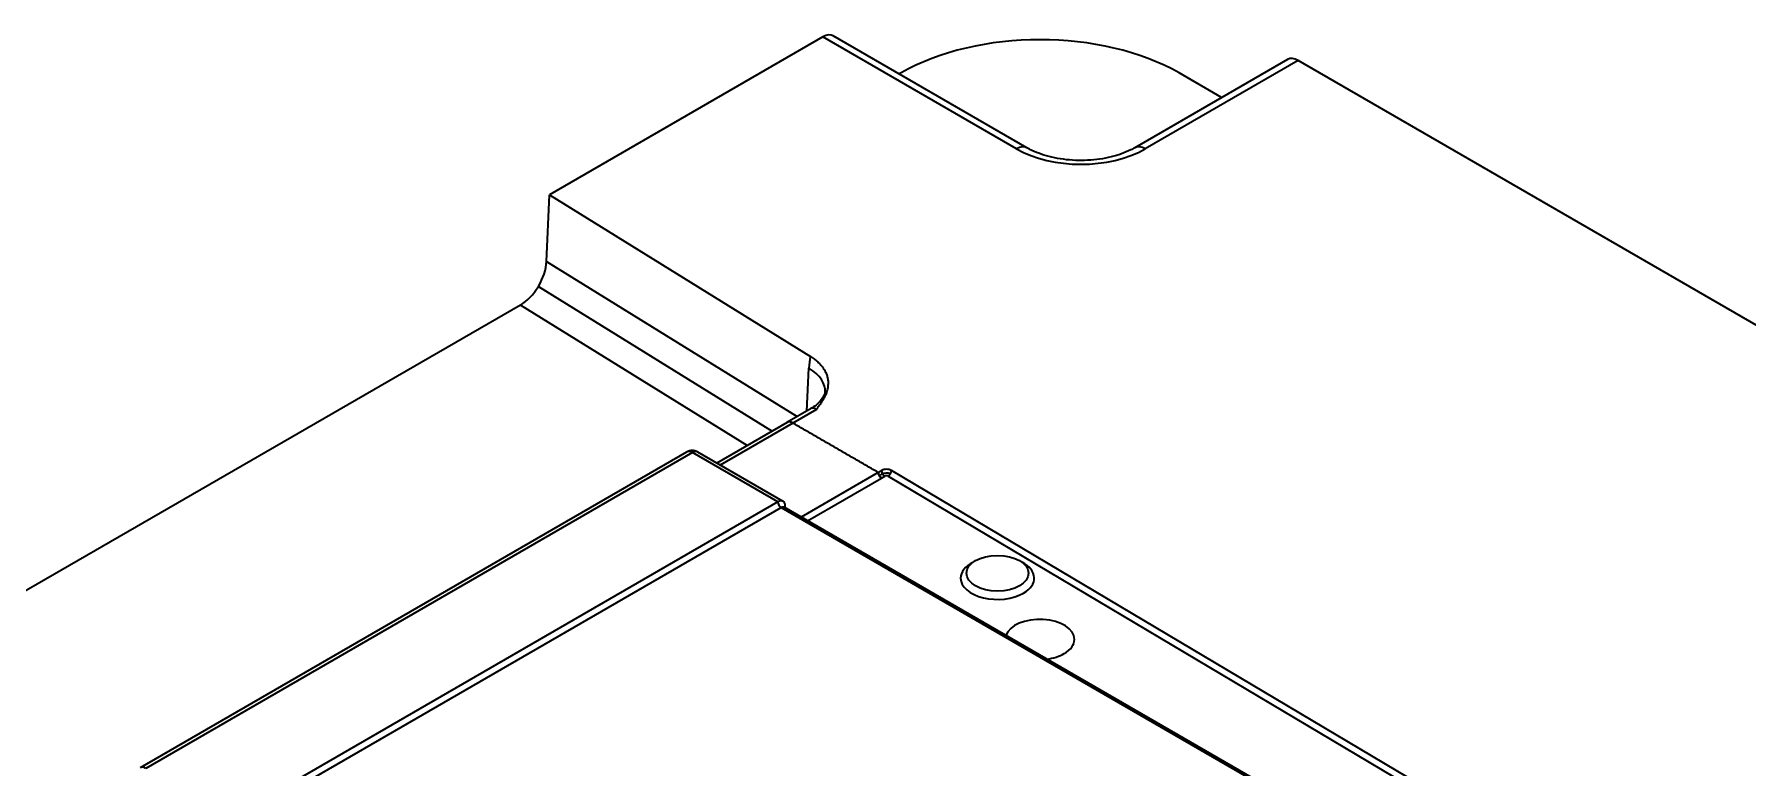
# Model space of a CAD drawing. Header units: millimetres. Extents: x 83 to 1196, y -164 to 735.
# Drawn here: x 765.7 to 913.9, y 628.1 to 691.5 of the extents above; entities that cross this region are included whole.
import ezdxf

# ---------------------------------------------------------------- set-up
doc = ezdxf.new("R2010")
doc.units = ezdxf.units.MM
doc.layers.add('1', color=7, linetype='Continuous', true_color=0xffffff)

msp = doc.modelspace()

# ---------------------------------------------------------------- linework, layer by layer
at = {"layer": '1', "color": 7, "linetype": 'Continuous', "lineweight": 35}
for p, q in [((833.924, 691.28), (810.279, 677.628)), ((850.67, 681.611), (833.924, 691.28)), ((851.57, 681.7), (834.824, 691.369)), ((874.123, 689.327), (860.912, 681.7)), ((875.023, 689.238), (861.812, 681.611)), ((1042.52, 592.533), (875.023, 689.238)), ((840.685, 688.161), (840.532, 688.073)), ((868.414, 686.032), (864.726, 688.161)), ((810.024, 671.874), (810.279, 677.628)), ((810.279, 677.628), (832.843, 663.658)), ((810.024, 671.874), (831.703, 658.452)), ((809.317, 669.701), (829.524, 657.191)), ((807.763, 668.092), (739.743, 628.821)), ((827.375, 655.95), (807.763, 668.092)), ((832.543, 658.936), (832.707, 662.643)), ((832.91, 659.148), (830.812, 657.937)), ((833.369, 659.075), (831.327, 657.896)), ((830.842, 657.952), (824.752, 654.435)), ((831.327, 657.893), (825.044, 654.266)), ((822.129, 655.382), (774.872, 628.099)), ((822.648, 655.344), (775.354, 628.039)), ((830.037, 651.078), (822.648, 655.344)), ((830.489, 651.122), (823.1, 655.389)), ((838.717, 653.627), (832.032, 649.768)), ((838.723, 653.634), (839, 653.794)), ((839, 653.791), (838.723, 653.631)), ((839, 653.794), (839, 653.791)), ((979.147, 571.075), (839.855, 653.79)), ((832.6, 649.44), (839.001, 653.135)), ((839.007, 653.467), (838.807, 653.351)), ((839.006, 653.138), (839.284, 653.299)), ((839.006, 653.138), (839.006, 653.138)), ((839.566, 653.298), (978.859, 570.582)), ((830.037, 651.078), (782.743, 623.772)), ((783.027, 623.28), (830.321, 650.585)), ((830.321, 650.585), (971.683, 568.97)), ((971.94, 568.992), (830.572, 650.61)), ((830.685, 650.545), (830.676, 650.746))]:
    msp.add_line(p, q, dxfattribs=at)
for centre, major_axis, ratio, start_param, end_param in [((833.924, 689.81), (-0.9, -1.559), 0.5773503, 3.1415931, 3.9269908), ((852.705, 681.221), (-17, 0), 0.5773503, 3.9269908, 5.4977871), ((875.023, 687.769), (-0.9, 1.559), 0.5773503, 5.4977871, 6.2831637), ((850.67, 680.141), (0.9, 1.559), 0.5773503, 0.0032721, 0.7853982), ((861.812, 680.141), (-0.9, 1.559), 0.5773503, 5.4977871, 6.2796505), ((856.241, 685.028), (8, 0), 0.5950301, 3.9420699, 5.482708), ((807.763, 670.705), (1.602, 2.771), 0.5773501, 3.9275986, 5.4460366), ((837.006, 659.981), (-2.728, 5.692), 0.5851962, 0.6261722, 0.8303467), ((828.836, 660.785), (-5.295, 0.234), 0.5463235, 3.1331105, 3.9169908), ((833.135, 658.123), (-0.071, 1.073), 0.5542633, 5.7644721, 6.5498698), ((822.584, 654.49), (-0.425, 0.908), 0.6268382, 5.5519193, 6.3373181), ((822.648, 654.605), (0.452, 0.783), 0.5773503, 0.0000107, 0.7853982), ((839.001, 653.463), (-0.201, 0.348), 0.5773503, 0.7811205, 2.3561945), ((839.424, 653.549), (0.6, 0), 0.5773503, 0.7712939, 2.3561579), ((839.424, 653.546), (0.6, 0.003), 0.5806505, 0.7684437, 2.3533077), ((839.284, 653.627), (-0.201, 0.348), 0.5773503, 0.7853982, 2.3561945), ((839.427, 653.219), (0.6, 0), 0.5773503, 0.9661447, 2.3458619), ((839.566, 653.626), (0.205, 0.346), 0.5854151, 3.9341246, 5.5134763), ((839.074, 653.095), (0.503, 0), 0.5773522, 2.1195373, 2.1386437), ((839.072, 653.094), (0.101, 0), 0.5773503, 2.2829589, 2.356158), ((839.424, 653.218), (0.198, 0), 0.5773503, 0.7712939, 2.3561579), ((830.037, 650.339), (0.452, 0.783), 0.5773503, 5.550147, 7.0685835), ((830.321, 650.913), (0.201, -0.348), 0.5773503, 3.9269908, 5.4977871), ((830.321, 650.175), (-0.251, -0.435), 0.5773503, 3.1416026, 3.9269908), ((830.96, 650.582), (-0.402, -0.019), 0.6067752, 5.4701999, 6.0838672), ((849.023, 644.485), (-3.184, 0), 0.5773503, 5.4434965, 6.2831853), ((849.023, 644.485), (-3.184, 0), 0.5773503, 2.3561946, 3.9813797), ((849.023, 644.485), (-3.184, 0), 0.5773503, 0, 2.3561945), ((852.682, 639.19), (3, 0), 0.5773503, 0, 2.9375856), ((852.682, 639.19), (3, 0), 0.5773503, 5.4977873, 6.2831853), ((852.682, 639.19), (3, 0), 0.5773503, 4.916298, 5.4977873), ((775.418, 627.259), (-0.562, 0.829), 0.5230532, 5.4600764, 6.2375964)]:
    msp.add_ellipse(centre, major_axis=major_axis, ratio=ratio, start_param=start_param, end_param=end_param, dxfattribs=at)
msp.add_ellipse((849.023, 644.91), major_axis=(2.681, 0), ratio=0.5773503, dxfattribs=at)
for points, knots in [([(860.912, 681.7), (860.796, 681.633), (860.441, 681.444), (859.767, 681.159), (858.857, 680.887), (857.867, 680.697), (856.826, 680.596), (855.767, 680.591), (854.721, 680.682), (853.722, 680.864), (852.8, 681.129), (852.088, 681.421), (851.707, 681.621), (851.57, 681.7)], [0, 0, 0, 0, 0.0510557, 0.1492851, 0.2477362, 0.3464121, 0.4452804, 0.5442677, 0.6433001, 0.7422782, 0.8411008, 0.9396532, 1, 1, 1, 1]), ([(832.843, 663.658), (832.965, 663.583), (833.079, 663.505), (833.293, 663.344), (833.393, 663.26), (833.58, 663.089), (833.666, 663), (833.786, 662.864), (833.824, 662.818), (833.878, 662.747), (833.896, 662.724), (833.93, 662.676), (834.013, 662.558), (834.084, 662.437), (834.182, 662.242), (834.224, 662.144), (834.292, 661.945), (834.318, 661.844), (834.342, 661.717), (834.347, 661.691), (834.354, 661.64), (834.364, 661.563), (834.37, 661.487), (834.381, 661.232), (834.36, 661.029), (834.291, 660.727), (834.261, 660.626), (834.19, 660.425), (834.149, 660.326), (834.057, 660.128), (834.006, 660.03), (833.923, 659.884), (833.894, 659.836), (833.835, 659.739), (833.804, 659.691), (833.71, 659.547), (833.644, 659.452), (833.543, 659.31), (833.508, 659.263), (833.456, 659.192), (833.43, 659.157), (833.404, 659.122), (833.386, 659.098), (833.377, 659.086), (833.369, 659.075)], [0, 0, 0, 0, 0.0625, 0.0625, 0.125, 0.125, 0.1875, 0.1875, 0.21875, 0.21875, 0.234375, 0.234375, 0.25, 0.3125, 0.3125, 0.375, 0.375, 0.4375, 0.4375, 0.453125, 0.453125, 0.46875, 0.5, 0.5, 0.625, 0.625, 0.6875, 0.6875, 0.75, 0.75, 0.8125, 0.8125, 0.84375, 0.84375, 0.875, 0.875, 0.9375, 0.9375, 0.96875, 0.96875, 0.984375, 0.9921875, 0.9921875, 1, 1, 1, 1]), ([(834.134, 660.603), (834.134, 660.603), (834.126, 660.547), (834.038, 660.296), (833.79, 659.885), (833.394, 659.458), (833.053, 659.244), (832.891, 659.16)], [0, 0, 0, 0, 0.1348328, 0.3250335, 0.547468, 0.8057099, 1, 1, 1, 1]), ([(831.327, 657.893), (831.281, 657.92), (831.235, 657.942), (831.144, 657.973), (831.099, 657.983), (831.014, 657.992), (830.973, 657.99), (830.896, 657.975), (830.86, 657.962), (830.827, 657.943), (830.827, 657.943), (830.827, 657.943)], [0, 0, 0, 0, 0.2499999, 0.2499999, 0.4999999, 0.4999999, 0.7499998, 0.7499998, 0.9999997, 0.9999997, 1, 1, 1, 1]), ([(823.1, 655.389), (822.994, 655.448), (822.787, 655.523), (822.465, 655.515), (822.246, 655.457), (822.152, 655.391), (822.137, 655.38)], [0, 0, 0, 0, 0.3468824, 0.6578127, 0.9446171, 1, 1, 1, 1]), ([(839.006, 653.138), (839.004, 653.139), (838.999, 653.142), (838.992, 653.147), (838.984, 653.152), (838.975, 653.159), (838.965, 653.166), (838.955, 653.174), (838.94, 653.186), (838.921, 653.203), (838.891, 653.233), (838.851, 653.282), (838.82, 653.329), (838.802, 653.361), (838.796, 653.372), (838.79, 653.382), (838.785, 653.394), (838.779, 653.406), (838.773, 653.418), (838.768, 653.431), (838.763, 653.444), (838.757, 653.458), (838.752, 653.472), (838.748, 653.487), (838.743, 653.502), (838.739, 653.517), (838.735, 653.533), (838.732, 653.549), (838.729, 653.565), (838.727, 653.581), (838.725, 653.598), (838.724, 653.615), (838.723, 653.626), (838.723, 653.631)], [0, 0, 0, 0, 0.0150317, 0.031846, 0.0504429, 0.0708226, 0.0929849, 0.1169296, 0.1426566, 0.1923336, 0.2500773, 0.3602497, 0.4995576, 0.5175041, 0.5361954, 0.5556316, 0.5758126, 0.5967385, 0.6184092, 0.6408247, 0.6639851, 0.6878902, 0.7125402, 0.7379349, 0.7640744, 0.7909586, 0.8185876, 0.8469612, 0.8760796, 0.9059427, 0.9365505, 0.9679029, 1, 1, 1, 1])]:
    msp.add_open_spline(points, degree=3, knots=knots, dxfattribs=at)
for points, degree in [([(838.717, 653.627), (831.327, 657.893)], 1), ([(830.574, 650.61), (830.559, 650.633), (830.549, 650.642), (830.546, 650.638)], 3)]:
    msp.add_open_spline(points, degree=degree, dxfattribs=at)

doc.saveas('drawing.dxf')
